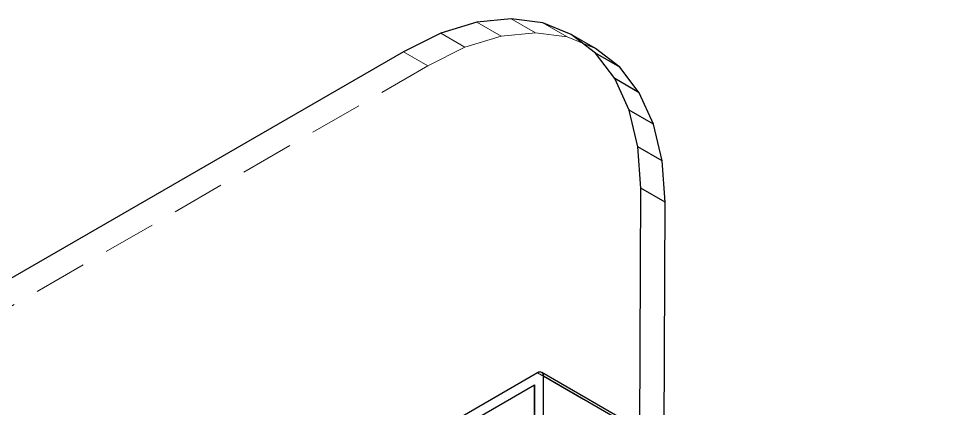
# Model space of a CAD drawing. Header units: millimetres. Extents: x 0 to 841, y 0 to 2287.
# Drawn here: x 620.8 to 643.25, y 284.42 to 293.74 of the extents above; entities that cross this region are included whole.
import ezdxf

# ---------------------------------------------------------------- set-up
doc = ezdxf.new("R2010")
doc.units = ezdxf.units.MM
doc.linetypes.add('HIDDEN', pattern=[1.905, 1.27, -0.635])

msp = doc.modelspace()

# ---------------------------------------------------------------- linework, layer by layer
at = {"color": 7, "linetype": 'Continuous', "lineweight": 25}
for p, q in [((632.581, 293.742), (631.758, 293.661)), ((633.34, 293.643), (632.581, 293.742)), ((631.758, 293.661), (630.892, 293.401)), ((634.017, 293.366), (633.34, 293.643)), ((630.892, 293.401), (630.005, 292.949)), ((634.595, 292.918), (634.017, 293.366)), ((634.599, 293.03), (634.017, 293.366)), ((630.005, 292.949), (618.441, 286.282)), ((635.06, 292.31), (634.595, 292.918)), ((635.177, 292.582), (634.595, 292.918)), ((635.177, 292.582), (634.599, 293.03)), ((635.642, 291.974), (635.177, 292.582)), ((635.401, 291.557), (635.06, 292.31)), ((635.642, 291.974), (635.06, 292.31)), ((635.983, 291.221), (635.642, 291.974)), ((635.609, 290.677), (635.401, 291.557)), ((635.983, 291.221), (635.401, 291.557)), ((636.191, 290.341), (635.983, 291.221)), ((635.679, 289.692), (635.609, 290.677)), ((636.191, 290.341), (635.609, 290.677)), ((636.261, 289.356), (636.191, 290.341)), ((635.661, 283.925), (635.679, 289.692)), ((636.261, 289.356), (635.679, 289.692)), ((636.243, 283.589), (636.261, 289.356)), ((633.212, 285.271), (627.555, 282.005)), ((643.168, 279.591), (633.312, 285.281)), ((627.555, 281.76), (633.141, 284.985)), ((633.141, 284.985), (633.141, 260.718)), ((633.141, 283.516), (633.141, 284.985)), ((633.353, 260.759), (633.353, 285.189)), ((643.253, 279.475), (633.353, 285.189))]:
    msp.add_line(p, q, dxfattribs=at)
at = {"color": 7, "linetype": 'HIDDEN', "lineweight": 18}
for p, q in [((633.163, 293.406), (632.581, 293.742)), ((632.34, 293.325), (631.758, 293.661)), ((633.922, 293.307), (633.34, 293.643)), ((631.474, 293.065), (630.892, 293.401)), ((632.34, 293.325), (631.474, 293.065)), ((633.163, 293.406), (632.34, 293.325)), ((633.922, 293.307), (633.163, 293.406)), ((634.599, 293.03), (633.922, 293.307)), ((631.474, 293.065), (630.586, 292.613)), ((630.586, 292.613), (630.005, 292.949)), ((630.586, 292.613), (601.892, 276.068)), ((633.212, 285.271), (642.97, 279.638))]:
    msp.add_line(p, q, dxfattribs=at)
at = {"color": 7, "linetype": 'Continuous', "lineweight": 25}
msp.add_arc((633.267, 285.203), 0.0873, 350.786, 129.2033, dxfattribs=at)

doc.saveas('drawing.dxf')
